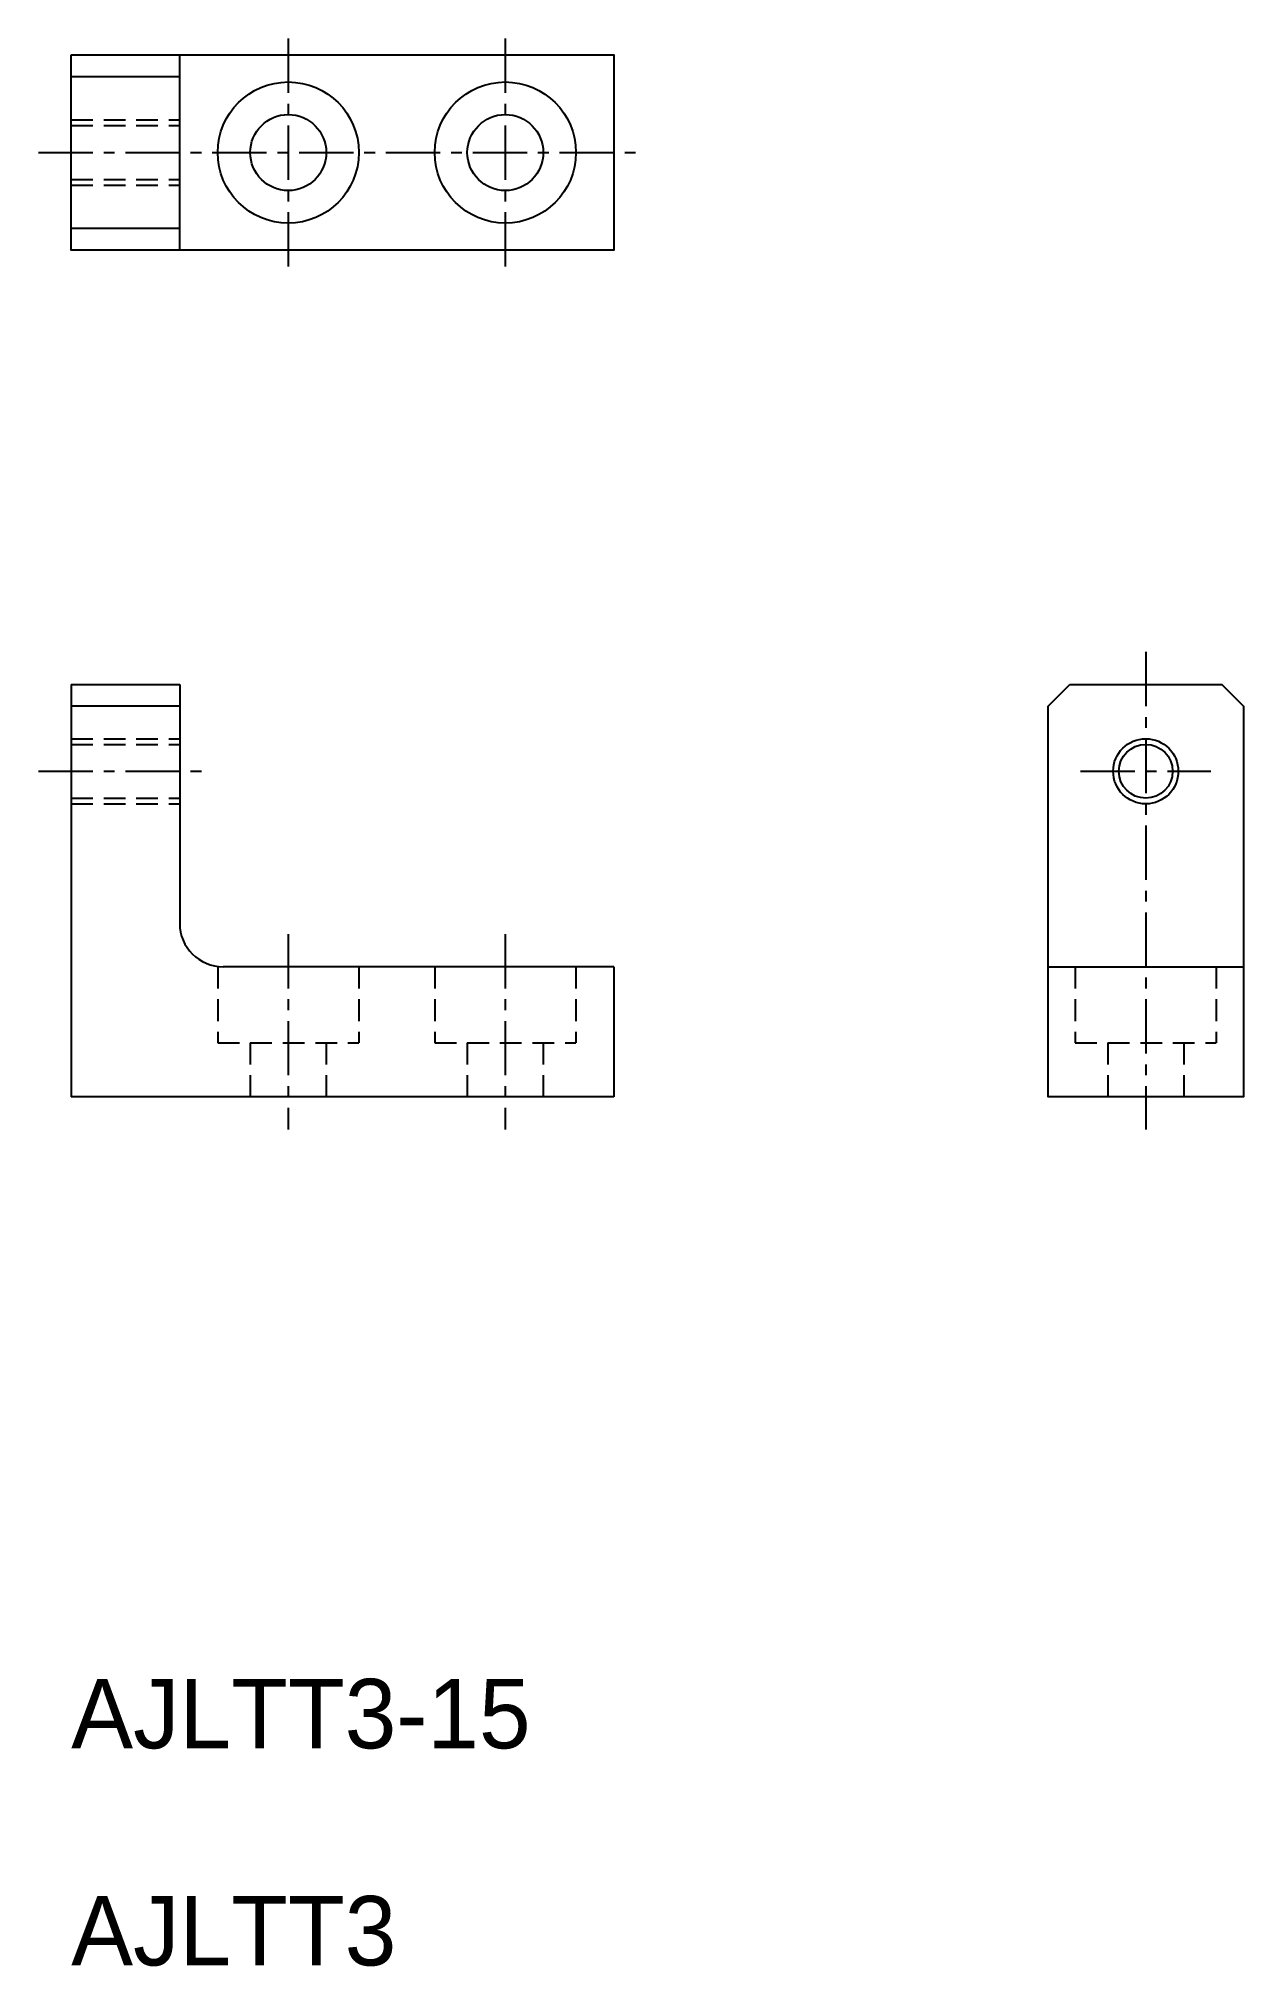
# Model space of a CAD drawing. Extents: x -738.4 to -682.9, y -836.4 to -747.6.
import ezdxf

# ---------------------------------------------------------------- set-up
doc = ezdxf.new("R2010")
doc.units = 0
doc.header["$LTSCALE"] = 2
doc.linetypes.add('CENTER', pattern=[2, 1.25, -0.25, 0.25, -0.25])
doc.linetypes.add('DASHED', pattern=[0.75, 0.5, -0.25])
doc.layers.get('0').update_dxf_attribs({"linetype": 'CONTINUOUS'})
doc.layers.add('CENTER', color=1, linetype='CENTER')

msp = doc.modelspace()

# ---------------------------------------------------------------- linework, layer by layer
at = {"color": 7, "linetype": 'CONTINUOUS'}
for p, q in [((-731.912, -757.327), (-731.912, -748.327)), ((-736.912, -749.327), (-731.912, -749.327)), ((-731.912, -756.327), (-736.912, -756.327)), ((-736.912, -777.327), (-736.912, -796.327)), ((-736.912, -777.327), (-731.912, -777.327)), ((-731.912, -777.327), (-731.912, -788.327)), ((-731.912, -778.327), (-736.912, -778.327)), ((-711.912, -790.327), (-729.912, -790.327)), ((-711.912, -790.327), (-711.912, -796.327)), ((-691.912, -790.327), (-682.912, -790.327)), ((-711.912, -796.327), (-736.912, -796.327))]:
    msp.add_line(p, q, dxfattribs=at)
at = {"color": 3, "linetype": 'DASHED'}
for p, q in [((-736.912, -751.327), (-731.912, -751.327)), ((-736.912, -751.589), (-731.912, -751.589)), ((-736.912, -754.064), (-731.912, -754.064)), ((-736.912, -754.327), (-731.912, -754.327)), ((-736.912, -779.827), (-731.912, -779.827)), ((-736.912, -780.089), (-731.912, -780.089)), ((-736.912, -782.564), (-731.912, -782.564)), ((-736.912, -782.827), (-731.912, -782.827)), ((-730.162, -790.327), (-730.162, -793.827)), ((-723.662, -790.327), (-723.662, -793.827)), ((-720.162, -790.327), (-720.162, -793.827)), ((-713.662, -790.327), (-713.662, -793.827)), ((-690.662, -790.327), (-690.662, -793.827)), ((-684.162, -790.327), (-684.162, -793.827)), ((-730.162, -793.827), (-723.662, -793.827)), ((-728.662, -793.827), (-728.662, -796.327)), ((-725.162, -793.827), (-725.162, -796.327)), ((-720.162, -793.827), (-713.662, -793.827)), ((-718.662, -793.827), (-718.662, -796.327)), ((-715.162, -793.827), (-715.162, -796.327)), ((-690.662, -793.827), (-684.162, -793.827)), ((-689.162, -793.827), (-689.162, -796.327)), ((-685.662, -793.827), (-685.662, -796.327))]:
    msp.add_line(p, q, dxfattribs=at)
at = {"color": 7, "linetype": 'CONTINUOUS'}
for points in [[(-736.912, -748.327), (-711.912, -748.327), (-711.912, -757.327), (-736.912, -757.327)], [(-690.912, -777.327), (-683.912, -777.327), (-682.912, -778.327), (-682.912, -796.327), (-691.912, -796.327), (-691.912, -778.327)]]:
    msp.add_lwpolyline(points, close=True, dxfattribs=at)
for centre, radius in [((-726.912, -752.827), 3.25), ((-716.912, -752.827), 3.25), ((-726.912, -752.827), 1.75), ((-716.912, -752.827), 1.75), ((-687.412, -781.327), 1.238)]:
    msp.add_circle(centre, radius, dxfattribs=at)
at = {"color": 3}
msp.add_circle((-687.412, -781.327), 1.5, dxfattribs=at)
at = {"color": 7, "linetype": 'CONTINUOUS'}
msp.add_arc((-729.912, -788.327), 2, 180, 270, dxfattribs=at)
at = {"layer": 'CENTER', "color": 1, "linetype": 'CENTER'}
for p, q in [((-726.912, -747.577), (-726.912, -758.077)), ((-716.912, -747.577), (-716.912, -758.077)), ((-738.412, -752.827), (-710.912, -752.827)), ((-687.412, -775.827), (-687.412, -797.827)), ((-738.412, -781.327), (-730.412, -781.327)), ((-690.412, -781.327), (-684.412, -781.327)), ((-690.412, -781.327), (-684.412, -781.327)), ((-726.912, -788.827), (-726.912, -797.827)), ((-716.912, -788.827), (-716.912, -797.827))]:
    msp.add_line(p, q, dxfattribs=at)

# ---------------------------------------------------------------- texts
at = {"color": 7, "linetype": 'CONTINUOUS'}
for s, p in [('AJLTT3-15', (-736.912, -826.327)), ('AJLTT3', (-736.912, -836.327))]:
    msp.add_text(s, height=3.2, dxfattribs=at).set_placement(p)

doc.saveas('drawing.dxf')
